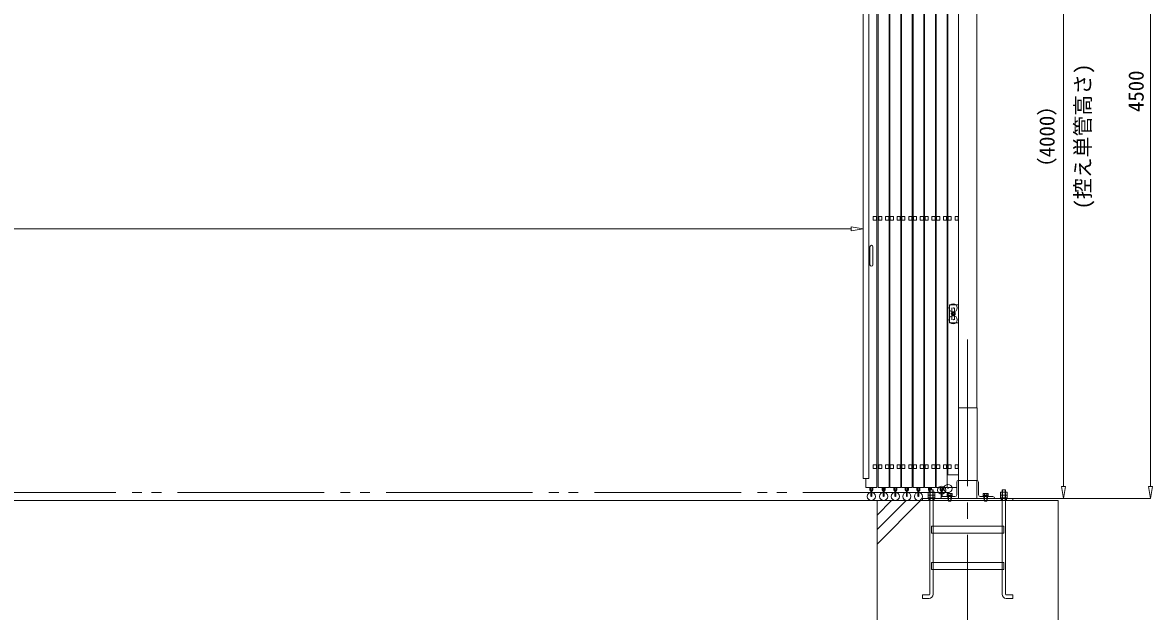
# Model space of a CAD drawing. Units: millimetres, scale not verified. Extents: x -12090 to 12090, y -18325 to 18325.
# Drawn here: x -2473 to 3771, y -14957 to -11704 of the extents above; entities that cross this region are included whole.
import ezdxf
from ezdxf.enums import TextEntityAlignment as Align

# ---------------------------------------------------------------- set-up
doc = ezdxf.new("R2010")
doc.units = ezdxf.units.MM
doc.header["$LTSCALE"] = 90
doc.header["$PDMODE"] = 32
doc.header["$PDSIZE"] = 45
for name, pattern in [('CHAIN2', [12, 9, -1, 1, -1]), ('DASHED1', [1.8, 1.2, -0.6]), ('DOUBLE_CHAIN2', [12.8, 9, -1, 0.6, -0.6, 0.6, -1])]:
    doc.linetypes.add(name, pattern=pattern)
for name, color, linetype, lineweight in [('0-4_ﾊﾝﾄﾞﾙ', 134, 'Continuous', 18), ('0-5_ﾍﾞｰｽﾗｲﾝ', 134, 'Continuous', 18), ('0-6_ﾎﾞﾙﾄ類', 134, 'Continuous', 18), ('0-8_ﾜｲﾔｰﾛｰﾌﾟ', 134, 'DOUBLE_CHAIN2', 18), ('0-9_基礎工事用PCA大', 134, 'Continuous', 18), ('0-B_寸法', 134, 'Continuous', 18), ('0-C_側固定棒', 134, 'Continuous', 18), ('1-0_中央走行棒', 134, 'Continuous', 18), ('1-1_中央走行棒右', 134, 'Continuous', 18), ('1-6_通芯', 134, 'CHAIN2', 18), ('1-A_標準柱', 134, 'Continuous', 18)]:
    doc.layers.add(name, color=color, linetype=linetype, lineweight=lineweight)
doc.styles.add('ＭＳ ゴシック', font='')
doc.styles.get('ＭＳ ゴシック').set_extended_font_data('MS Gothic')

msp = doc.modelspace()

# ---------------------------------------------------------------- linework, layer by layer
at = {"layer": '0-4_ﾊﾝﾄﾞﾙ'}
for p, q in [((2209.81, -12942.44), (2209.81, -13042.44)), ((2225.81, -12942.44), (2225.81, -13042.44))]:
    msp.add_line(p, q, dxfattribs=at)
for centre, start, end in [((2217.81, -12942.44), 0, 180), ((2217.81, -13042.44), 180, 0)]:
    msp.add_arc(centre, 8, start, end, dxfattribs=at)
at = {"layer": '0-5_ﾍﾞｰｽﾗｲﾝ'}
for p, q in [((-11410.19, -14345), (3249.81, -14345)), ((2999.81, -14333), (3759.8, -14333))]:
    msp.add_line(p, q, dxfattribs=at)
at = {"layer": '0-6_ﾎﾞﾙﾄ類'}
for p, q in [((2540.29, -14312.97), (2540.29, -14298.4)), ((2559.33, -14312.97), (2559.33, -14298.4)), ((2940.28, -14312.97), (2940.28, -14298.4)), ((2959.34, -14312.97), (2959.34, -14298.4)), ((2540.29, -14315.83), (2540.29, -14330.4)), ((2559.33, -14315.83), (2559.33, -14330.4)), ((2637.97, -14306), (2636.14, -14307.06)), ((2636.14, -14307.06), (2636.14, -14315.8)), ((2636.14, -14315.8), (2663.47, -14315.8)), ((2637.97, -14306), (2661.64, -14306)), ((2638.57, -14316), (2661.05, -14316)), ((2641.81, -14345), (2641.81, -14323)), ((2641.81, -14345), (2643.03, -14347.8)), ((2642.98, -14307.06), (2642.98, -14315.8)), ((2643.03, -14347.8), (2643.03, -14323)), ((2648.61, -14319), (2649.68, -14323)), ((2649.93, -14319), (2651, -14323)), ((2656.64, -14307.06), (2656.64, -14315.8)), ((2657.81, -14345), (2657.81, -14323)), ((2661.64, -14306), (2663.47, -14307.06)), ((2663.47, -14307.06), (2663.47, -14315.8)), ((2837.97, -14306), (2836.14, -14307.06)), ((2836.14, -14307.06), (2836.14, -14315.8)), ((2836.14, -14315.8), (2863.48, -14315.8)), ((2837.97, -14306), (2861.64, -14306)), ((2838.56, -14316), (2861.05, -14316)), ((2841.8, -14345), (2841.8, -14323)), ((2841.8, -14345), (2843.04, -14347.8)), ((2842.97, -14307.06), (2842.97, -14315.8)), ((2843.04, -14347.8), (2843.04, -14323)), ((2848.61, -14319), (2849.68, -14323)), ((2849.93, -14319), (2851, -14323)), ((2856.64, -14307.06), (2856.64, -14315.8)), ((2857.81, -14345), (2857.81, -14323)), ((2861.64, -14306), (2863.48, -14307.06)), ((2863.48, -14307.06), (2863.48, -14315.8)), ((2940.28, -14315.83), (2940.28, -14330.4)), ((2959.34, -14315.83), (2959.34, -14330.4))]:
    msp.add_line(p, q, dxfattribs=at)
for points in [[(2531.33, -14312.97), (2531.33, -14298.4), (2568.28, -14298.4), (2568.28, -14312.97), (2565.81, -14314.4), (2533.81, -14314.4)], [(2931.34, -14312.97), (2931.34, -14298.4), (2968.28, -14298.4), (2968.28, -14312.97), (2965.81, -14314.4), (2933.81, -14314.4)], [(2531.33, -14315.83), (2531.33, -14330.4), (2568.28, -14330.4), (2568.28, -14315.83), (2565.81, -14314.4), (2533.81, -14314.4)], [(2531.81, -14330.4), (2567.81, -14330.4), (2567.81, -14333), (2531.81, -14333)], [(2663.81, -14316), (2663.81, -14319), (2635.8, -14319), (2635.8, -14316)], [(2635.8, -14319), (2663.81, -14319), (2663.81, -14323), (2635.8, -14323)], [(2863.81, -14316), (2863.81, -14319), (2835.81, -14319), (2835.81, -14316)], [(2835.81, -14319), (2863.81, -14319), (2863.81, -14323), (2835.81, -14323)], [(2931.34, -14315.83), (2931.34, -14330.4), (2968.28, -14330.4), (2968.28, -14315.83), (2965.81, -14314.4), (2933.81, -14314.4)], [(2931.8, -14330.4), (2967.8, -14330.4), (2967.8, -14333), (2931.8, -14333)]]:
    msp.add_lwpolyline(points, close=True, dxfattribs=at)
for points in [[(2641.81, -14345), (2657.81, -14345), (2656.58, -14347.8)], [(2643.03, -14347.8), (2656.58, -14347.8), (2656.58, -14323)], [(2841.8, -14345), (2857.81, -14345), (2856.58, -14347.8)], [(2843.04, -14347.8), (2856.58, -14347.8), (2856.58, -14323)]]:
    msp.add_lwpolyline(points, dxfattribs=at)
for centre, radius, start, end in [((2535.8, -14305.22), 8.96, 240.0064, 300.0064), ((2535.8, -14323.58), 8.96, 60.0064, 120.0064), ((2549.81, -14346.86), 32.45, 72.93497, 107.07105), ((2549.81, -14281.95), 32.45, 252.93497, 287.07105), ((2563.8, -14305.23), 8.95, 239.98131, 300.0315), ((2563.81, -14323.57), 8.95, 59.98131, 120.0315), ((2639.56, -14312.05), 6.05, 55.616, 124.384), ((2638.57, -14315.8), 0.198, 180, 270), ((2649.81, -14328.61), 22.62, 72.412, 107.588), ((2660.06, -14312.05), 6.05, 55.616, 124.384), ((2661.05, -14315.8), 0.198, 270, 0), ((2839.55, -14312.05), 6.05, 55.616, 124.384), ((2838.56, -14315.8), 0.198, 180, 270), ((2849.8, -14328.61), 22.62, 72.412, 107.588), ((2860.06, -14312.05), 6.05, 55.616, 124.384), ((2861.05, -14315.8), 0.198, 270, 0), ((2935.81, -14305.22), 8.96, 240.0064, 300.0064), ((2935.81, -14323.58), 8.96, 60.0064, 120.0064), ((2949.8, -14281.95), 32.45, 252.93497, 287.07105), ((2949.81, -14346.86), 32.45, 72.93497, 107.07105), ((2963.81, -14305.23), 8.95, 239.98131, 300.0315), ((2963.81, -14323.57), 8.95, 59.98131, 120.0315)]:
    msp.add_arc(centre, radius, start, end, dxfattribs=at)
at = {"layer": '0-8_ﾜｲﾔｰﾛｰﾌﾟ'}
msp.add_line((2649.81, -14300), (-9850.19, -14300), dxfattribs=at)
at = {"layer": '0-9_基礎工事用PCA大'}
for p, q in [((2249.81, -14585), (2489.8, -14345)), ((2249.81, -14505), (2409.8, -14345)), ((2249.81, -14425), (2329.8, -14345)), ((2559.33, -14525), (2559.33, -14687)), ((2940.28, -14525), (2940.28, -14687)), ((2559.33, -14725), (2559.33, -14862)), ((2940.28, -14725), (2940.28, -14862))]:
    msp.add_line(p, q, dxfattribs=at)
at = {"layer": '0-9_基礎工事用PCA大', "linetype": 'DASHED1'}
for p, q in [((2535.11, -14333), (2535.11, -14345)), ((2564.81, -14333), (2564.81, -14345)), ((2641.81, -14333), (2641.81, -14345)), ((2657.81, -14333), (2657.81, -14345)), ((2841.8, -14333), (2841.8, -14345)), ((2857.81, -14333), (2857.81, -14345)), ((2934.81, -14333), (2934.81, -14345)), ((2964.81, -14333), (2964.81, -14345)), ((2559.33, -14487), (2559.33, -14525)), ((2940.28, -14487), (2940.28, -14525)), ((2559.33, -14687), (2559.33, -14725)), ((2940.28, -14687), (2940.28, -14725))]:
    msp.add_line(p, q, dxfattribs=at)
at = {"layer": '0-9_基礎工事用PCA大'}
for points in [[(2540.29, -14861.95), (2540.29, -14285), (2559.33, -14285), (2559.33, -14487)], [(2540.29, -14347.5), (2542.78, -14345), (2542.78, -14285), (2556.83, -14285), (2556.83, -14345), (2559.33, -14347.5)], [(2959.34, -14861.95), (2959.34, -14285), (2940.28, -14285), (2940.28, -14487)], [(2959.34, -14347.5), (2956.83, -14345), (2956.83, -14285), (2942.78, -14285), (2942.78, -14345), (2940.28, -14347.5)], [(2536.34, -14885), (2499.34, -14885), (2499.34, -14865.95), (2536.28, -14865.95)], [(2963.29, -14885), (3000.28, -14885), (3000.28, -14865.95), (2963.33, -14865.95)]]:
    msp.add_lwpolyline(points, dxfattribs=at)
for points in [[(2249.81, -15345), (3249.81, -15345), (3249.81, -14345), (2249.81, -14345)], [(2499.8, -14345), (2999.81, -14345), (2999.81, -14333), (2499.8, -14333)], [(2549.81, -14487), (2949.8, -14487), (2949.8, -14525), (2549.81, -14525)], [(2549.81, -14687), (2949.8, -14687), (2949.8, -14725), (2549.81, -14725)]]:
    msp.add_lwpolyline(points, close=True, dxfattribs=at)
for centre, radius, start, end in [((2536.28, -14861.95), 4, 270, 360), ((2536.34, -14862), 23, 270, 360), ((2963.29, -14862), 23, 180, 270), ((2963.33, -14861.95), 4, 180, 270)]:
    msp.add_arc(centre, radius, start, end, dxfattribs=at)
at = {"layer": '0-B_寸法'}
for p, q in [((3759.8, -9899), (3759.8, -14267)), ((3278.81, -10399), (3278.81, -14267)), ((2171.81, -12402.8), (2171.81, -12844.4)), ((-9322.19, -12843.4), (2105.81, -12843.4)), ((2105.81, -12832.4), (2171.81, -12843.4)), ((2105.81, -12832.4), (2105.81, -12854.4)), ((2171.81, -12843.4), (2105.81, -12854.4)), ((3267.81, -14267), (3278.81, -14333)), ((3267.81, -14267), (3289.81, -14267)), ((3278.81, -14333), (3289.81, -14267)), ((3748.81, -14267), (3759.8, -14333)), ((3748.81, -14267), (3770.81, -14267)), ((3759.8, -14333), (3770.81, -14267)), ((2800.81, -14333), (3760.8, -14333)), ((2905.96, -14333), (3279.81, -14333))]:
    msp.add_line(p, q, dxfattribs=at)
at = {"layer": '0-C_側固定棒'}
for points in [[(2639.81, -14147.44), (2639.81, -10532.44), (2699.81, -10532.44), (2699.81, -14202.44), (2639.81, -14202.44)], [(2659.45, -12795.94), (2642.16, -12795.94), (2642.16, -12775.94), (2659.45, -12775.94)], [(2697.45, -12795.94), (2680.15, -12795.94), (2680.15, -12775.94), (2697.45, -12775.94)], [(2674.71, -13303.94), (2679.62, -13312.44), (2674.71, -13320.94), (2664.9, -13320.94), (2659.99, -13312.44), (2664.9, -13303.94)], [(2659.45, -14167.44), (2642.16, -14167.44), (2642.16, -14147.44), (2659.45, -14147.44)], [(2697.45, -14167.44), (2680.15, -14167.44), (2680.15, -14147.44), (2697.45, -14147.44)]]:
    msp.add_lwpolyline(points, close=True, dxfattribs=at)
for radius in [11, 8.5, 4.76, 4.22]:
    msp.add_circle((2669.8, -13312.44), radius, dxfattribs=at)
for start, end in [(132.757, 167.243), (192.757, 227.243), (72.757, 107.243), (252.757, 287.243), (12.757, 47.243), (312.757, 347.243)]:
    msp.add_arc((2669.8, -13312.44), 8.9, start, end, dxfattribs=at)
at = {"layer": '1-0_中央走行棒'}
for p, q in [((2277.25, -14285.54), (2277.25, -14272.44)), ((2282.26, -14285.54), (2282.26, -14272.44)), ((2283.31, -14286.94), (2283.31, -14321.94)), ((2288.3, -14321.94), (2288.3, -14286.94)), ((2289.26, -14272.44), (2289.26, -14285.54)), ((2294.25, -14272.44), (2294.25, -14285.54)), ((2341.26, -14285.54), (2341.26, -14272.44)), ((2346.26, -14285.54), (2346.26, -14272.44)), ((2347.31, -14286.94), (2347.31, -14321.94)), ((2352.3, -14321.94), (2352.3, -14286.94)), ((2353.26, -14272.44), (2353.26, -14285.54)), ((2358.25, -14272.44), (2358.25, -14285.54)), ((2405.26, -14285.54), (2405.26, -14272.44)), ((2410.25, -14285.54), (2410.25, -14272.44)), ((2411.31, -14286.94), (2411.31, -14321.94)), ((2416.31, -14321.94), (2416.31, -14286.94)), ((2417.26, -14272.44), (2417.26, -14285.54)), ((2422.26, -14272.44), (2422.26, -14285.54)), ((2469.26, -14285.54), (2469.26, -14272.44)), ((2474.25, -14285.54), (2474.25, -14272.44)), ((2475.31, -14286.94), (2475.31, -14321.94)), ((2480.31, -14321.94), (2480.31, -14286.94)), ((2481.26, -14272.44), (2481.26, -14285.54)), ((2486.26, -14272.44), (2486.26, -14285.54)), ((2533.26, -14285.54), (2533.26, -14272.44)), ((2538.25, -14285.54), (2538.25, -14272.44)), ((2539.31, -14286.94), (2539.31, -14298.4)), ((2545.25, -14272.44), (2545.25, -14285)), ((2550.26, -14272.44), (2550.26, -14285)), ((2597.26, -14285.54), (2597.26, -14272.44)), ((2602.26, -14285.54), (2602.26, -14272.44)), ((2603.3, -14286.94), (2603.3, -14321.94)), ((2608.31, -14321.94), (2608.31, -14286.94)), ((2609.25, -14272.44), (2609.25, -14285.54)), ((2614.26, -14272.44), (2614.26, -14285.54))]:
    msp.add_line(p, q, dxfattribs=at)
for points in [[(2260.81, -10052.44), (2255.8, -10052.44), (2255.8, -14272.44), (2315.81, -14272.44), (2315.81, -10052.44), (2310.8, -10052.44)], [(2324.81, -10052.44), (2319.8, -10052.44), (2319.8, -14272.44), (2379.81, -14272.44), (2379.81, -10052.44), (2374.8, -10052.44)], [(2388.81, -10052.44), (2383.8, -10052.44), (2383.8, -14272.44), (2443.81, -14272.44), (2443.81, -10052.44), (2438.81, -10052.44)], [(2452.81, -10052.44), (2447.81, -10052.44), (2447.81, -14272.44), (2507.8, -14272.44), (2507.8, -10052.44), (2502.81, -10052.44)], [(2516.81, -10052.44), (2511.81, -10052.44), (2511.81, -14272.44), (2571.8, -14272.44), (2571.8, -10105)], [(2575.81, -10109), (2575.81, -14272.44), (2635.8, -14272.44), (2635.8, -10358.99)]]:
    msp.add_lwpolyline(points, dxfattribs=at)
for points in [[(2258.15, -12795.94), (2275.46, -12795.94), (2275.46, -12775.94), (2258.15, -12775.94)], [(2296.16, -12795.94), (2313.46, -12795.94), (2313.46, -12775.94), (2296.16, -12775.94)], [(2322.15, -12795.94), (2339.46, -12795.94), (2339.46, -12775.94), (2322.15, -12775.94)], [(2360.16, -12795.94), (2377.46, -12795.94), (2377.46, -12775.94), (2360.16, -12775.94)], [(2386.16, -12795.94), (2403.46, -12795.94), (2403.46, -12775.94), (2386.16, -12775.94)], [(2424.16, -12795.94), (2441.46, -12795.94), (2441.46, -12775.94), (2424.16, -12775.94)], [(2450.16, -12795.94), (2467.46, -12795.94), (2467.46, -12775.94), (2450.16, -12775.94)], [(2488.16, -12795.94), (2505.46, -12795.94), (2505.46, -12775.94), (2488.16, -12775.94)], [(2514.16, -12795.94), (2531.46, -12795.94), (2531.46, -12775.94), (2514.16, -12775.94)], [(2552.16, -12795.94), (2569.45, -12795.94), (2569.45, -12775.94), (2552.16, -12775.94)], [(2578.16, -12795.94), (2595.46, -12795.94), (2595.46, -12775.94), (2578.16, -12775.94)], [(2616.16, -12795.94), (2633.45, -12795.94), (2633.45, -12775.94), (2616.16, -12775.94)], [(2258.15, -14167.44), (2275.46, -14167.44), (2275.46, -14147.44), (2258.15, -14147.44)], [(2296.16, -14167.44), (2313.46, -14167.44), (2313.46, -14147.44), (2296.16, -14147.44)], [(2322.15, -14167.44), (2339.46, -14167.44), (2339.46, -14147.44), (2322.15, -14147.44)], [(2360.16, -14167.44), (2377.46, -14167.44), (2377.46, -14147.44), (2360.16, -14147.44)], [(2386.16, -14167.44), (2403.46, -14167.44), (2403.46, -14147.44), (2386.16, -14147.44)], [(2424.16, -14167.44), (2441.46, -14167.44), (2441.46, -14147.44), (2424.16, -14147.44)], [(2450.16, -14167.44), (2467.46, -14167.44), (2467.46, -14147.44), (2450.16, -14147.44)], [(2488.16, -14167.44), (2505.46, -14167.44), (2505.46, -14147.44), (2488.16, -14147.44)], [(2514.16, -14167.44), (2531.46, -14167.44), (2531.46, -14147.44), (2514.16, -14147.44)], [(2552.16, -14167.44), (2569.45, -14167.44), (2569.45, -14147.44), (2552.16, -14147.44)], [(2578.16, -14167.44), (2595.46, -14167.44), (2595.46, -14147.44), (2578.16, -14147.44)], [(2616.16, -14167.44), (2633.45, -14167.44), (2633.45, -14147.44), (2616.16, -14147.44)]]:
    msp.add_lwpolyline(points, close=True, dxfattribs=at)
for centre, radius, start, end in [((2285.76, -14285.54), 8.5, 180, 253.25351), ((2285.76, -14285.54), 3.5, 180, 225.59204), ((2285.76, -14285.54), 8.5, 287.46347, 360), ((2285.76, -14285.54), 3.5, 316.78662, 360), ((2349.76, -14285.54), 8.5, 180, 253.25351), ((2349.76, -14285.54), 3.5, 180, 225.59204), ((2349.76, -14285.54), 8.5, 287.46347, 360), ((2349.76, -14285.54), 3.5, 316.78662, 360), ((2413.76, -14285.54), 8.5, 180, 253.25351), ((2413.76, -14285.54), 3.5, 180, 225.59204), ((2413.76, -14285.54), 8.5, 287.46347, 360), ((2413.76, -14285.54), 3.5, 316.78662, 360), ((2477.75, -14285.54), 8.5, 180, 253.25351), ((2477.75, -14285.54), 3.5, 180, 225.59204), ((2477.75, -14285.54), 8.5, 287.46347, 360), ((2477.75, -14285.54), 3.5, 316.78662, 360), ((2541.75, -14285.54), 8.5, 180, 253.25351), ((2541.75, -14285.54), 3.5, 180, 225.59204), ((2541.81, -14286.94), 2.5, 50.87929, 180), ((2605.75, -14285.54), 8.5, 180, 253.25351), ((2605.75, -14285.54), 3.5, 180, 225.59204), ((2605.75, -14285.54), 8.5, 287.46347, 360), ((2605.75, -14285.54), 3.5, 316.78662, 360), ((2605.81, -14321.94), 2.5, 180, 249.18177), ((2605.81, -14321.94), 2.5, 330.58316, 360)]:
    msp.add_arc(centre, radius, start, end, dxfattribs=at)
for p in [(2605.81, -14286.94), (2285.81, -14321.94), (2349.81, -14321.94), (2413.81, -14321.94), (2477.81, -14321.94)]:
    msp.add_point(p, dxfattribs=at)
at = {"layer": '1-1_中央走行棒右'}
for p, q in [((2209.26, -14285.54), (2209.26, -14272.44)), ((2214.25, -14285.54), (2214.25, -14272.44)), ((2215.3, -14286.94), (2215.3, -14321.94)), ((2220.31, -14321.94), (2220.31, -14286.94)), ((2221.25, -14272.44), (2221.25, -14285.54)), ((2226.26, -14272.44), (2226.26, -14285.54))]:
    msp.add_line(p, q, dxfattribs=at)
msp.add_lwpolyline([(2187.81, -14222.44), (2187.81, -14272.44), (2247.8, -14272.44), (2247.8, -10052.44), (2242.81, -10052.44)], dxfattribs=at)
for points in [[(2171.81, -14222.44), (2203.8, -14222.44), (2203.8, -11472.44), (2171.81, -11472.44)], [(2228.16, -12795.94), (2245.45, -12795.94), (2245.45, -12775.94), (2228.16, -12775.94)], [(2228.16, -14167.44), (2245.45, -14167.44), (2245.45, -14147.44), (2228.16, -14147.44)]]:
    msp.add_lwpolyline(points, close=True, dxfattribs=at)
for radius, start, end in [(8.5, 180, 253.25351), (3.5, 180, 225.59204), (8.5, 287.46347, 360), (3.5, 316.78662, 360)]:
    msp.add_arc((2217.75, -14285.54), radius, start, end, dxfattribs=at)
msp.add_point((2217.81, -14321.94), dxfattribs=at)
at = {"layer": '1-6_通芯'}
msp.add_line((2749.81, -15345), (2749.81, -13433), dxfattribs=at)
at = {"layer": '1-A_標準柱'}
for p, q in [((2699.81, -13833), (2699.81, -10383)), ((2799.81, -13833), (2799.81, -10383)), ((2662.31, -13280), (2662.31, -13304.39)), ((2677.31, -13304.39), (2677.31, -13280)), ((2662.31, -13320.49), (2662.31, -13346)), ((2677.31, -13346), (2677.31, -13320.49)), ((2689.8, -14243), (2689.8, -14313)), ((2809.81, -14243), (2809.81, -14313)), ((2679.8, -14323), (2609.81, -14323)), ((2699.81, -14333), (2799.81, -14333)), ((2819.81, -14323), (2889.81, -14323))]:
    msp.add_line(p, q, dxfattribs=at)
at = {"layer": '1-A_標準柱', "linetype": 'DASHED1'}
for p, q in [((2639.81, -14323), (2639.81, -14333)), ((2659.81, -14323), (2659.81, -14333)), ((2839.81, -14323), (2839.81, -14333)), ((2859.8, -14323), (2859.8, -14333))]:
    msp.add_line(p, q, dxfattribs=at)
at = {"layer": '1-A_標準柱'}
for points in [[(2699.81, -13263), (2649.81, -13263), (2649.81, -13363), (2699.81, -13363)], [(2803.01, -13833), (2699.81, -13833), (2699.81, -14233), (2803.01, -14233)]]:
    msp.add_lwpolyline(points, close=True, dxfattribs=at)
for points in [[(2599.8, -14333), (2699.81, -14333), (2699.81, -14233)], [(2899.81, -14333), (2799.81, -14333), (2799.81, -14233)], [(2640.81, -14273), (2689.8, -14273), (2689.8, -14283)]]:
    msp.add_lwpolyline(points, dxfattribs=at)
for centre, start, end in [((2699.81, -14243), 90, 180), ((2799.81, -14243), 0, 90), ((2609.81, -14333), 90, 180), ((2679.8, -14313), 270, 360), ((2819.81, -14313), 180, 270), ((2889.81, -14333), 0, 90)]:
    msp.add_arc(centre, 10, start, end, dxfattribs=at)
for p in [(2669.8, -13280), (2669.8, -13346), (2640.81, -14278)]:
    msp.add_point(p, dxfattribs=at)

# ---------------------------------------------------------------- texts
at = {"layer": '0-B_寸法', "style": 'ＭＳ ゴシック'}
for s, p in [('(控え単管高さ)', (3453.53, -12736.2)), ('4500', (3747.92, -12198.2)), ('（4000）', (3255.68, -12563.4))]:
    msp.add_text(s, height=84.46, rotation=90, dxfattribs=at).set_placement(p, align=Align.BOTTOM_LEFT)

doc.saveas('drawing.dxf')
